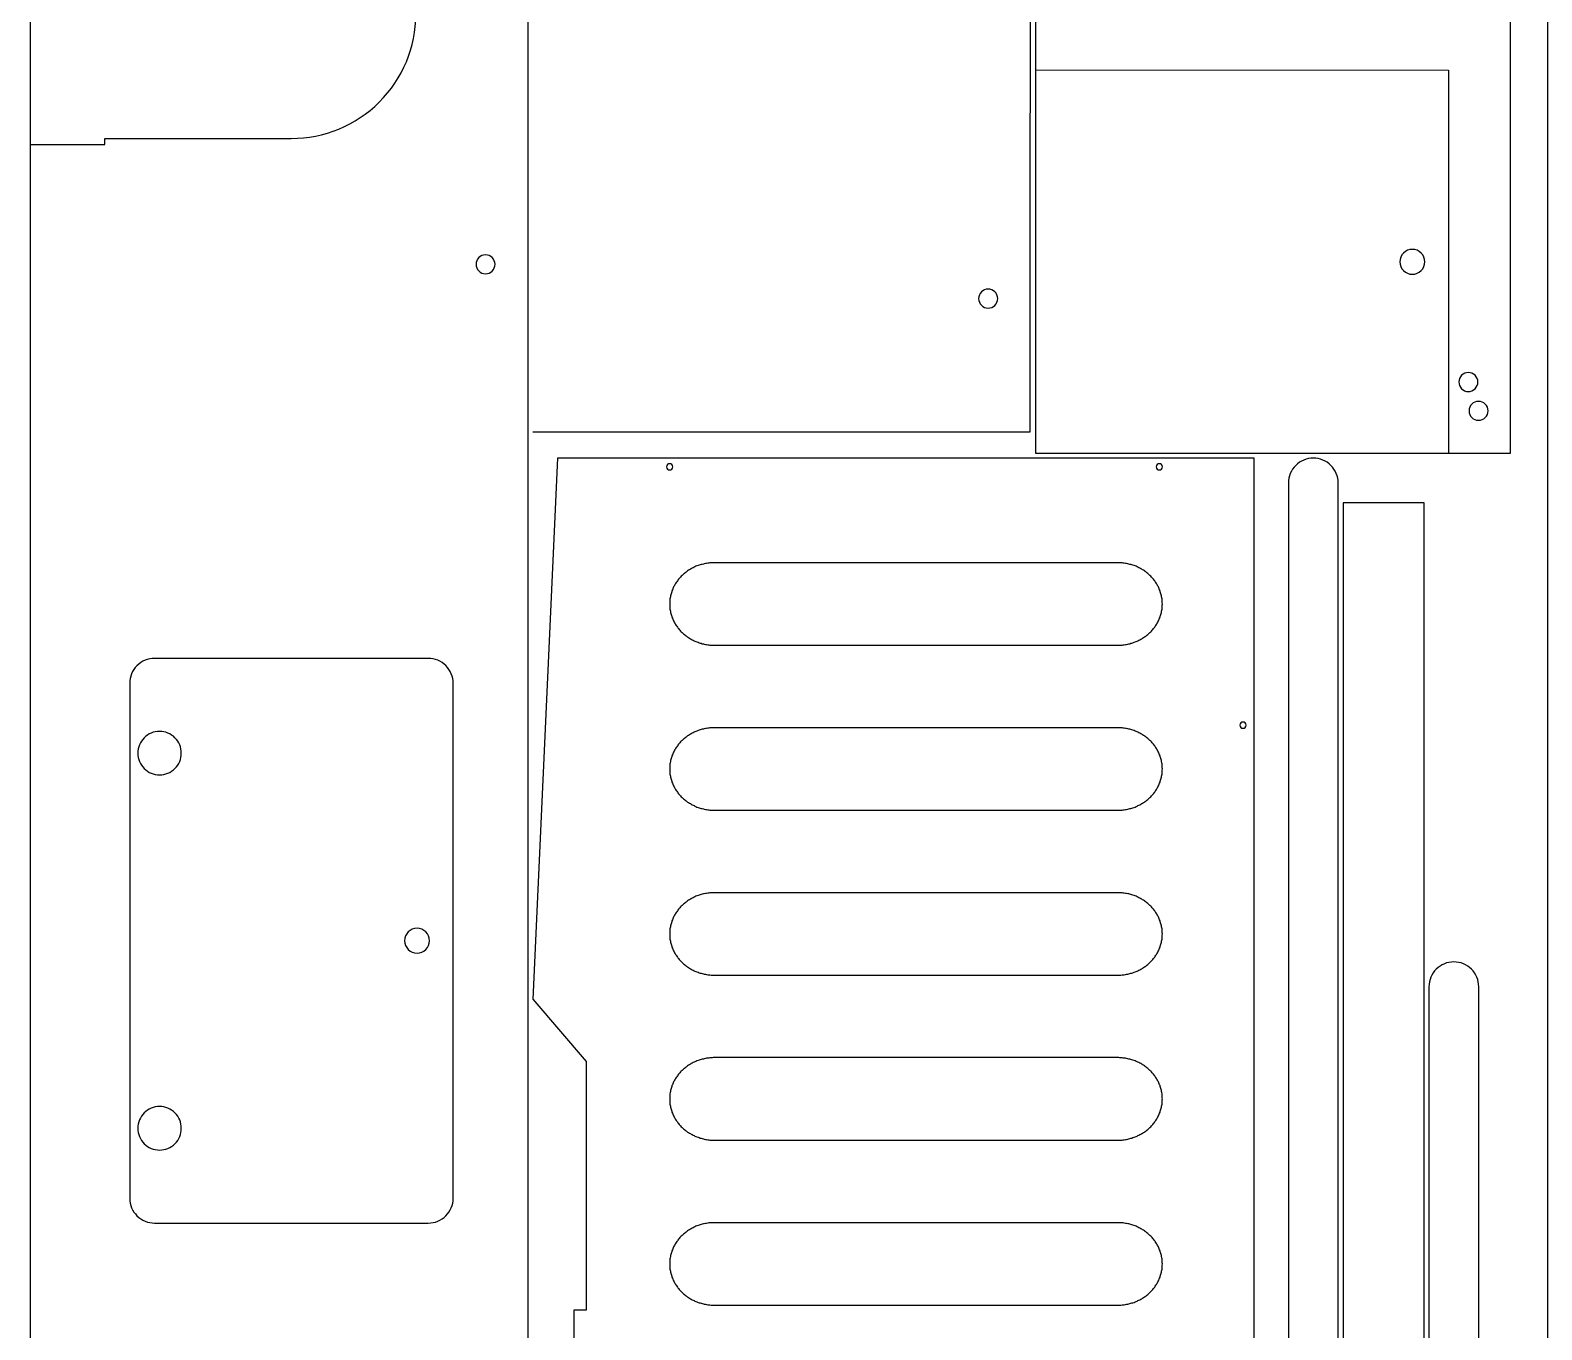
# Model space of a CAD drawing. Extents: x -841 to 6211, y -469 to 2808.
# Drawn here: x 2499 to 3714, y 464 to 1509 of the extents above; entities that cross this region are included whole.
import ezdxf

# ---------------------------------------------------------------- set-up
doc = ezdxf.new("R2010")
doc.units = 0
doc.layers.add('DEFAULT_LAYER', color=1, linetype='CONTINUOUS')
doc.layers.add('T5_LOGOLAYER_20', color=18, linetype='CONTINUOUS')

msp = doc.modelspace()

# ---------------------------------------------------------------- linework, layer by layer
at = {"layer": 'DEFAULT_LAYER'}
for points in [[(2902.8, 1186), (3302.6, 1186), (3302.7, 1699), (2902.7, 1699), (2902.7, 1592.7)], [(3306.7, 1477.1), (3638.7, 1477), (3638.7, 1169)]]:
    msp.add_lwpolyline(points, dxfattribs=at)
for points in [[(3306.7, 1169), (3688.7, 1169), (3688.7, 1679), (3306.7, 1679)], [(3012.8, 1047.7), (3012.8, 1046.9), (3012.8, 1046), (3012.9, 1045.2), (3012.9, 1044.3), (3013, 1043.5), (3013.2, 1042.7), (3013.3, 1041.9), (3013.5, 1041), (3013.7, 1040.2), (3013.9, 1039.4), (3014.1, 1038.6), (3014.4, 1037.9), (3014.6, 1037.1), (3014.9, 1036.3), (3015.3, 1035.6), (3015.6, 1034.8), (3015.9, 1034.1), (3016.3, 1033.3), (3016.7, 1032.6), (3017.1, 1031.9), (3017.5, 1031.2), (3018, 1030.5), (3018.4, 1029.8), (3018.9, 1029.2), (3019.4, 1028.5), (3019.9, 1027.9), (3020.4, 1027.3), (3021, 1026.6), (3021.5, 1026), (3022.1, 1025.4), (3022.7, 1024.8), (3023.3, 1024.3), (3023.9, 1023.7), (3024.6, 1023.2), (3025.2, 1022.6), (3025.9, 1022.1), (3026.5, 1021.6), (3027.2, 1021.2), (3027.9, 1020.7), (3028.6, 1020.2), (3029.4, 1019.8), (3030.1, 1019.4), (3030.8, 1019), (3031.6, 1018.6), (3032.4, 1018.2), (3033.1, 1017.8), (3033.9, 1017.5), (3034.7, 1017.2), (3035.6, 1016.9), (3036.4, 1016.6), (3037.2, 1016.3), (3038.1, 1016.1), (3038.9, 1015.8), (3039.8, 1015.6), (3040.6, 1015.4), (3041.5, 1015.2), (3042.4, 1015.1), (3043.3, 1014.9), (3044.2, 1014.8), (3045.1, 1014.7), (3046, 1014.7), (3046.9, 1014.6), (3047.8, 1014.6), (3048.8, 1014.6), (3372.8, 1014.6), (3373.7, 1014.6), (3374.6, 1014.6), (3375.5, 1014.7), (3376.4, 1014.7), (3377.3, 1014.8), (3378.2, 1014.9), (3379.1, 1015.1), (3380, 1015.2), (3380.9, 1015.4), (3381.8, 1015.6), (3382.6, 1015.8), (3383.5, 1016.1), (3384.3, 1016.3), (3385.1, 1016.6), (3386, 1016.9), (3386.8, 1017.2), (3387.6, 1017.5), (3388.4, 1017.8), (3389.1, 1018.2), (3389.9, 1018.6), (3390.7, 1019), (3391.4, 1019.4), (3392.2, 1019.8), (3392.9, 1020.2), (3393.6, 1020.7), (3394.3, 1021.2), (3395, 1021.6), (3395.7, 1022.1), (3396.3, 1022.6), (3397, 1023.2), (3397.6, 1023.7), (3398.2, 1024.3), (3398.8, 1024.8), (3399.4, 1025.4), (3400, 1026), (3400.5, 1026.6), (3401.1, 1027.3), (3401.6, 1027.9), (3402.1, 1028.5), (3402.6, 1029.2), (3403.1, 1029.8), (3403.5, 1030.5), (3404, 1031.2), (3404.4, 1031.9), (3404.8, 1032.6), (3405.2, 1033.3), (3405.6, 1034.1), (3405.9, 1034.8), (3406.3, 1035.6), (3406.6, 1036.3), (3406.9, 1037.1), (3407.1, 1037.9), (3407.4, 1038.6), (3407.6, 1039.4), (3407.8, 1040.2), (3408, 1041), (3408.2, 1041.9), (3408.3, 1042.7), (3408.5, 1043.5), (3408.6, 1044.3), (3408.7, 1045.2), (3408.7, 1046), (3408.7, 1046.9), (3408.8, 1047.7), (3408.7, 1048.6), (3408.7, 1049.4), (3408.7, 1050.3), (3408.6, 1051.1), (3408.5, 1051.9), (3408.3, 1052.8), (3408.2, 1053.6), (3408, 1054.4), (3407.8, 1055.2), (3407.6, 1056), (3407.4, 1056.8), (3407.1, 1057.6), (3406.9, 1058.4), (3406.6, 1059.1), (3406.3, 1059.9), (3405.9, 1060.6), (3405.6, 1061.4), (3405.2, 1062.1), (3404.8, 1062.8), (3404.4, 1063.5), (3404, 1064.2), (3403.5, 1064.9), (3403.1, 1065.6), (3402.6, 1066.3), (3402.1, 1066.9), (3401.6, 1067.6), (3401.1, 1068.2), (3400.5, 1068.8), (3400, 1069.4), (3399.4, 1070), (3398.8, 1070.6), (3398.2, 1071.2), (3397.6, 1071.7), (3397, 1072.3), (3396.3, 1072.8), (3395.7, 1073.3), (3395, 1073.8), (3394.3, 1074.3), (3393.6, 1074.8), (3392.9, 1075.2), (3392.2, 1075.7), (3391.4, 1076.1), (3390.7, 1076.5), (3389.9, 1076.9), (3389.1, 1077.3), (3388.4, 1077.6), (3387.6, 1078), (3386.8, 1078.3), (3386, 1078.6), (3385.1, 1078.9), (3384.3, 1079.1), (3383.5, 1079.4), (3382.6, 1079.6), (3381.8, 1079.8), (3380.9, 1080), (3380, 1080.2), (3379.1, 1080.4), (3378.2, 1080.5), (3377.3, 1080.6), (3376.4, 1080.7), (3375.5, 1080.8), (3374.6, 1080.8), (3373.7, 1080.9), (3372.8, 1080.9), (3048.8, 1080.9), (3047.8, 1080.9), (3046.9, 1080.8), (3046, 1080.8), (3045.1, 1080.7), (3044.2, 1080.6), (3043.3, 1080.5), (3042.4, 1080.4), (3041.5, 1080.2), (3040.6, 1080), (3039.8, 1079.8), (3038.9, 1079.6), (3038.1, 1079.4), (3037.2, 1079.1), (3036.4, 1078.9), (3035.6, 1078.6), (3034.7, 1078.3), (3033.9, 1078), (3033.1, 1077.6), (3032.4, 1077.3), (3031.6, 1076.9), (3030.8, 1076.5), (3030.1, 1076.1), (3029.4, 1075.7), (3028.6, 1075.2), (3027.9, 1074.8), (3027.2, 1074.3), (3026.5, 1073.8), (3025.9, 1073.3), (3025.2, 1072.8), (3024.6, 1072.3), (3023.9, 1071.7), (3023.3, 1071.2), (3022.7, 1070.6), (3022.1, 1070), (3021.5, 1069.4), (3021, 1068.8), (3020.4, 1068.2), (3019.9, 1067.6), (3019.4, 1066.9), (3018.9, 1066.3), (3018.4, 1065.6), (3018, 1064.9), (3017.5, 1064.2), (3017.1, 1063.5), (3016.7, 1062.8), (3016.3, 1062.1), (3015.9, 1061.4), (3015.6, 1060.6), (3015.3, 1059.9), (3014.9, 1059.1), (3014.6, 1058.4), (3014.4, 1057.6), (3014.1, 1056.8), (3013.9, 1056), (3013.7, 1055.2), (3013.5, 1054.4), (3013.3, 1053.6), (3013.2, 1052.8), (3013, 1051.9), (3012.9, 1051.1), (3012.9, 1050.3), (3012.8, 1049.4), (3012.8, 1048.6)], [(3012.8, 915.1), (3012.8, 914.2), (3012.8, 913.4), (3012.9, 912.5), (3012.9, 911.7), (3013, 910.9), (3013.2, 910), (3013.3, 909.2), (3013.5, 908.4), (3013.7, 907.6), (3013.9, 906.8), (3014.1, 906), (3014.4, 905.2), (3014.6, 904.5), (3014.9, 903.7), (3015.3, 902.9), (3015.6, 902.2), (3015.9, 901.4), (3016.3, 900.7), (3016.7, 900), (3017.1, 899.3), (3017.5, 898.6), (3018, 897.9), (3018.4, 897.2), (3018.9, 896.5), (3019.4, 895.9), (3019.9, 895.2), (3020.4, 894.6), (3021, 894), (3021.5, 893.4), (3022.1, 892.8), (3022.7, 892.2), (3023.3, 891.6), (3023.9, 891.1), (3024.6, 890.5), (3025.2, 890), (3025.9, 889.5), (3026.5, 889), (3027.2, 888.5), (3027.9, 888), (3028.6, 887.6), (3029.4, 887.2), (3030.1, 886.7), (3030.8, 886.3), (3031.6, 885.9), (3032.4, 885.6), (3033.1, 885.2), (3033.9, 884.9), (3034.7, 884.5), (3035.6, 884.2), (3036.4, 883.9), (3037.2, 883.7), (3038.1, 883.4), (3038.9, 883.2), (3039.8, 883), (3040.6, 882.8), (3041.5, 882.6), (3042.4, 882.4), (3043.3, 882.3), (3044.2, 882.2), (3045.1, 882.1), (3046, 882), (3046.9, 882), (3047.8, 881.9), (3048.8, 881.9), (3372.8, 881.9), (3373.7, 881.9), (3374.6, 882), (3375.5, 882), (3376.4, 882.1), (3377.3, 882.2), (3378.2, 882.3), (3379.1, 882.4), (3380, 882.6), (3380.9, 882.8), (3381.8, 883), (3382.6, 883.2), (3383.5, 883.4), (3384.3, 883.7), (3385.1, 883.9), (3386, 884.2), (3386.8, 884.5), (3387.6, 884.9), (3388.4, 885.2), (3389.1, 885.6), (3389.9, 885.9), (3390.7, 886.3), (3391.4, 886.7), (3392.2, 887.2), (3392.9, 887.6), (3393.6, 888), (3394.3, 888.5), (3395, 889), (3395.7, 889.5), (3396.3, 890), (3397, 890.5), (3397.6, 891.1), (3398.2, 891.6), (3398.8, 892.2), (3399.4, 892.8), (3400, 893.4), (3400.5, 894), (3401.1, 894.6), (3401.6, 895.2), (3402.1, 895.9), (3402.6, 896.5), (3403.1, 897.2), (3403.5, 897.9), (3404, 898.6), (3404.4, 899.3), (3404.8, 900), (3405.2, 900.7), (3405.6, 901.4), (3405.9, 902.2), (3406.3, 902.9), (3406.6, 903.7), (3406.9, 904.5), (3407.1, 905.2), (3407.4, 906), (3407.6, 906.8), (3407.8, 907.6), (3408, 908.4), (3408.2, 909.2), (3408.3, 910), (3408.5, 910.9), (3408.6, 911.7), (3408.7, 912.5), (3408.7, 913.4), (3408.7, 914.2), (3408.8, 915.1), (3408.7, 915.9), (3408.7, 916.8), (3408.7, 917.6), (3408.6, 918.5), (3408.5, 919.3), (3408.3, 920.1), (3408.2, 921), (3408, 921.8), (3407.8, 922.6), (3407.6, 923.4), (3407.4, 924.2), (3407.1, 924.9), (3406.9, 925.7), (3406.6, 926.5), (3406.3, 927.2), (3405.9, 928), (3405.6, 928.7), (3405.2, 929.5), (3404.8, 930.2), (3404.4, 930.9), (3404, 931.6), (3403.5, 932.3), (3403.1, 933), (3402.6, 933.6), (3402.1, 934.3), (3401.6, 934.9), (3401.1, 935.6), (3400.5, 936.2), (3400, 936.8), (3399.4, 937.4), (3398.8, 938), (3398.2, 938.5), (3397.6, 939.1), (3397, 939.6), (3396.3, 940.2), (3395.7, 940.7), (3395, 941.2), (3394.3, 941.7), (3393.6, 942.1), (3392.9, 942.6), (3392.2, 943), (3391.4, 943.4), (3390.7, 943.9), (3389.9, 944.2), (3389.1, 944.6), (3388.4, 945), (3387.6, 945.3), (3386.8, 945.6), (3386, 945.9), (3385.1, 946.2), (3384.3, 946.5), (3383.5, 946.8), (3382.6, 947), (3381.8, 947.2), (3380.9, 947.4), (3380, 947.6), (3379.1, 947.7), (3378.2, 947.9), (3377.3, 948), (3376.4, 948.1), (3375.5, 948.1), (3374.6, 948.2), (3373.7, 948.2), (3372.8, 948.2), (3048.8, 948.2), (3047.8, 948.2), (3046.9, 948.2), (3046, 948.1), (3045.1, 948.1), (3044.2, 948), (3043.3, 947.9), (3042.4, 947.7), (3041.5, 947.6), (3040.6, 947.4), (3039.8, 947.2), (3038.9, 947), (3038.1, 946.8), (3037.2, 946.5), (3036.4, 946.2), (3035.6, 945.9), (3034.7, 945.6), (3033.9, 945.3), (3033.1, 945), (3032.4, 944.6), (3031.6, 944.2), (3030.8, 943.9), (3030.1, 943.4), (3029.4, 943), (3028.6, 942.6), (3027.9, 942.1), (3027.2, 941.7), (3026.5, 941.2), (3025.9, 940.7), (3025.2, 940.2), (3024.6, 939.6), (3023.9, 939.1), (3023.3, 938.5), (3022.7, 938), (3022.1, 937.4), (3021.5, 936.8), (3021, 936.2), (3020.4, 935.6), (3019.9, 934.9), (3019.4, 934.3), (3018.9, 933.6), (3018.4, 933), (3018, 932.3), (3017.5, 931.6), (3017.1, 930.9), (3016.7, 930.2), (3016.3, 929.5), (3015.9, 928.7), (3015.6, 928), (3015.3, 927.2), (3014.9, 926.5), (3014.6, 925.7), (3014.4, 924.9), (3014.1, 924.2), (3013.9, 923.4), (3013.7, 922.6), (3013.5, 921.8), (3013.3, 921), (3013.2, 920.1), (3013, 919.3), (3012.9, 918.5), (3012.9, 917.6), (3012.8, 916.8), (3012.8, 915.9)], [(3012.8, 782.5), (3012.8, 781.6), (3012.8, 780.7), (3012.9, 779.9), (3012.9, 779.1), (3013, 778.2), (3013.2, 777.4), (3013.3, 776.6), (3013.5, 775.8), (3013.7, 775), (3013.9, 774.2), (3014.1, 773.4), (3014.4, 772.6), (3014.6, 771.8), (3014.9, 771.1), (3015.3, 770.3), (3015.6, 769.5), (3015.9, 768.8), (3016.3, 768.1), (3016.7, 767.4), (3017.1, 766.6), (3017.5, 765.9), (3018, 765.3), (3018.4, 764.6), (3018.9, 763.9), (3019.4, 763.3), (3019.9, 762.6), (3020.4, 762), (3021, 761.4), (3021.5, 760.8), (3022.1, 760.2), (3022.7, 759.6), (3023.3, 759), (3023.9, 758.5), (3024.6, 757.9), (3025.2, 757.4), (3025.9, 756.9), (3026.5, 756.4), (3027.2, 755.9), (3027.9, 755.4), (3028.6, 755), (3029.4, 754.5), (3030.1, 754.1), (3030.8, 753.7), (3031.6, 753.3), (3032.4, 752.9), (3033.1, 752.6), (3033.9, 752.2), (3034.7, 751.9), (3035.6, 751.6), (3036.4, 751.3), (3037.2, 751), (3038.1, 750.8), (3038.9, 750.6), (3039.8, 750.3), (3040.6, 750.1), (3041.5, 750), (3042.4, 749.8), (3043.3, 749.7), (3044.2, 749.6), (3045.1, 749.5), (3046, 749.4), (3046.9, 749.3), (3047.8, 749.3), (3048.8, 749.3), (3372.8, 749.3), (3373.7, 749.3), (3374.6, 749.3), (3375.5, 749.4), (3376.4, 749.5), (3377.3, 749.6), (3378.2, 749.7), (3379.1, 749.8), (3380, 750), (3380.9, 750.1), (3381.8, 750.3), (3382.6, 750.6), (3383.5, 750.8), (3384.3, 751), (3385.1, 751.3), (3386, 751.6), (3386.8, 751.9), (3387.6, 752.2), (3388.4, 752.6), (3389.1, 752.9), (3389.9, 753.3), (3390.7, 753.7), (3391.4, 754.1), (3392.2, 754.5), (3392.9, 755), (3393.6, 755.4), (3394.3, 755.9), (3395, 756.4), (3395.7, 756.9), (3396.3, 757.4), (3397, 757.9), (3397.6, 758.5), (3398.2, 759), (3398.8, 759.6), (3399.4, 760.2), (3400, 760.8), (3400.5, 761.4), (3401.1, 762), (3401.6, 762.6), (3402.1, 763.3), (3402.6, 763.9), (3403.1, 764.6), (3403.5, 765.3), (3404, 765.9), (3404.4, 766.6), (3404.8, 767.4), (3405.2, 768.1), (3405.6, 768.8), (3405.9, 769.5), (3406.3, 770.3), (3406.6, 771.1), (3406.9, 771.8), (3407.1, 772.6), (3407.4, 773.4), (3407.6, 774.2), (3407.8, 775), (3408, 775.8), (3408.2, 776.6), (3408.3, 777.4), (3408.5, 778.2), (3408.6, 779.1), (3408.7, 779.9), (3408.7, 780.7), (3408.7, 781.6), (3408.8, 782.5), (3408.7, 783.3), (3408.7, 784.2), (3408.7, 785), (3408.6, 785.8), (3408.5, 786.7), (3408.3, 787.5), (3408.2, 788.3), (3408, 789.1), (3407.8, 789.9), (3407.6, 790.7), (3407.4, 791.5), (3407.1, 792.3), (3406.9, 793.1), (3406.6, 793.9), (3406.3, 794.6), (3405.9, 795.4), (3405.6, 796.1), (3405.2, 796.8), (3404.8, 797.5), (3404.4, 798.3), (3404, 799), (3403.5, 799.6), (3403.1, 800.3), (3402.6, 801), (3402.1, 801.6), (3401.6, 802.3), (3401.1, 802.9), (3400.5, 803.5), (3400, 804.2), (3399.4, 804.7), (3398.8, 805.3), (3398.2, 805.9), (3397.6, 806.5), (3397, 807), (3396.3, 807.5), (3395.7, 808), (3395, 808.5), (3394.3, 809), (3393.6, 809.5), (3392.9, 809.9), (3392.2, 810.4), (3391.4, 810.8), (3390.7, 811.2), (3389.9, 811.6), (3389.1, 812), (3388.4, 812.3), (3387.6, 812.7), (3386.8, 813), (3386, 813.3), (3385.1, 813.6), (3384.3, 813.9), (3383.5, 814.1), (3382.6, 814.4), (3381.8, 814.6), (3380.9, 814.8), (3380, 814.9), (3379.1, 815.1), (3378.2, 815.2), (3377.3, 815.3), (3376.4, 815.4), (3375.5, 815.5), (3374.6, 815.6), (3373.7, 815.6), (3372.8, 815.6), (3048.8, 815.6), (3047.8, 815.6), (3046.9, 815.6), (3046, 815.5), (3045.1, 815.4), (3044.2, 815.3), (3043.3, 815.2), (3042.4, 815.1), (3041.5, 814.9), (3040.6, 814.8), (3039.8, 814.6), (3038.9, 814.4), (3038.1, 814.1), (3037.2, 813.9), (3036.4, 813.6), (3035.6, 813.3), (3034.7, 813), (3033.9, 812.7), (3033.1, 812.3), (3032.4, 812), (3031.6, 811.6), (3030.8, 811.2), (3030.1, 810.8), (3029.4, 810.4), (3028.6, 809.9), (3027.9, 809.5), (3027.2, 809), (3026.5, 808.5), (3025.9, 808), (3025.2, 807.5), (3024.6, 807), (3023.9, 806.5), (3023.3, 805.9), (3022.7, 805.3), (3022.1, 804.7), (3021.5, 804.2), (3021, 803.5), (3020.4, 802.9), (3019.9, 802.3), (3019.4, 801.6), (3018.9, 801), (3018.4, 800.3), (3018, 799.6), (3017.5, 799), (3017.1, 798.3), (3016.7, 797.5), (3016.3, 796.8), (3015.9, 796.1), (3015.6, 795.4), (3015.3, 794.6), (3014.9, 793.9), (3014.6, 793.1), (3014.4, 792.3), (3014.1, 791.5), (3013.9, 790.7), (3013.7, 789.9), (3013.5, 789.1), (3013.3, 788.3), (3013.2, 787.5), (3013, 786.7), (3012.9, 785.8), (3012.9, 785), (3012.8, 784.2), (3012.8, 783.3)], [(3012.8, 649.8), (3012.8, 649), (3012.8, 648.1), (3012.9, 647.3), (3012.9, 646.4), (3013, 645.6), (3013.2, 644.8), (3013.3, 643.9), (3013.5, 643.1), (3013.7, 642.3), (3013.9, 641.5), (3014.1, 640.7), (3014.4, 640), (3014.6, 639.2), (3014.9, 638.4), (3015.3, 637.7), (3015.6, 636.9), (3015.9, 636.2), (3016.3, 635.4), (3016.7, 634.7), (3017.1, 634), (3017.5, 633.3), (3018, 632.6), (3018.4, 631.9), (3018.9, 631.3), (3019.4, 630.6), (3019.9, 630), (3020.4, 629.3), (3021, 628.7), (3021.5, 628.1), (3022.1, 627.5), (3022.7, 626.9), (3023.3, 626.4), (3023.9, 625.8), (3024.6, 625.3), (3025.2, 624.7), (3025.9, 624.2), (3026.5, 623.7), (3027.2, 623.2), (3027.9, 622.8), (3028.6, 622.3), (3029.4, 621.9), (3030.1, 621.5), (3030.8, 621.1), (3031.6, 620.7), (3032.4, 620.3), (3033.1, 619.9), (3033.9, 619.6), (3034.7, 619.3), (3035.6, 619), (3036.4, 618.7), (3037.2, 618.4), (3038.1, 618.2), (3038.9, 617.9), (3039.8, 617.7), (3040.6, 617.5), (3041.5, 617.3), (3042.4, 617.2), (3043.3, 617), (3044.2, 616.9), (3045.1, 616.8), (3046, 616.8), (3046.9, 616.7), (3047.8, 616.7), (3048.8, 616.7), (3372.8, 616.7), (3373.7, 616.7), (3374.6, 616.7), (3375.5, 616.8), (3376.4, 616.8), (3377.3, 616.9), (3378.2, 617), (3379.1, 617.2), (3380, 617.3), (3380.9, 617.5), (3381.8, 617.7), (3382.6, 617.9), (3383.5, 618.2), (3384.3, 618.4), (3385.1, 618.7), (3386, 619), (3386.8, 619.3), (3387.6, 619.6), (3388.4, 619.9), (3389.1, 620.3), (3389.9, 620.7), (3390.7, 621.1), (3391.4, 621.5), (3392.2, 621.9), (3392.9, 622.3), (3393.6, 622.8), (3394.3, 623.2), (3395, 623.7), (3395.7, 624.2), (3396.3, 624.7), (3397, 625.3), (3397.6, 625.8), (3398.2, 626.4), (3398.8, 626.9), (3399.4, 627.5), (3400, 628.1), (3400.5, 628.7), (3401.1, 629.3), (3401.6, 630), (3402.1, 630.6), (3402.6, 631.3), (3403.1, 631.9), (3403.5, 632.6), (3404, 633.3), (3404.4, 634), (3404.8, 634.7), (3405.2, 635.4), (3405.6, 636.2), (3405.9, 636.9), (3406.3, 637.7), (3406.6, 638.4), (3406.9, 639.2), (3407.1, 640), (3407.4, 640.7), (3407.6, 641.5), (3407.8, 642.3), (3408, 643.1), (3408.2, 643.9), (3408.3, 644.8), (3408.5, 645.6), (3408.6, 646.4), (3408.7, 647.3), (3408.7, 648.1), (3408.7, 649), (3408.8, 649.8), (3408.7, 650.7), (3408.7, 651.5), (3408.7, 652.4), (3408.6, 653.2), (3408.5, 654), (3408.3, 654.9), (3408.2, 655.7), (3408, 656.5), (3407.8, 657.3), (3407.6, 658.1), (3407.4, 658.9), (3407.1, 659.7), (3406.9, 660.5), (3406.6, 661.2), (3406.3, 662), (3405.9, 662.7), (3405.6, 663.5), (3405.2, 664.2), (3404.8, 664.9), (3404.4, 665.6), (3404, 666.3), (3403.5, 667), (3403.1, 667.7), (3402.6, 668.4), (3402.1, 669), (3401.6, 669.7), (3401.1, 670.3), (3400.5, 670.9), (3400, 671.5), (3399.4, 672.1), (3398.8, 672.7), (3398.2, 673.3), (3397.6, 673.8), (3397, 674.4), (3396.3, 674.9), (3395.7, 675.4), (3395, 675.9), (3394.3, 676.4), (3393.6, 676.9), (3392.9, 677.3), (3392.2, 677.8), (3391.4, 678.2), (3390.7, 678.6), (3389.9, 679), (3389.1, 679.3), (3388.4, 679.7), (3387.6, 680), (3386.8, 680.4), (3386, 680.7), (3385.1, 681), (3384.3, 681.2), (3383.5, 681.5), (3382.6, 681.7), (3381.8, 681.9), (3380.9, 682.1), (3380, 682.3), (3379.1, 682.5), (3378.2, 682.6), (3377.3, 682.7), (3376.4, 682.8), (3375.5, 682.9), (3374.6, 682.9), (3373.7, 683), (3372.8, 683), (3048.8, 683), (3047.8, 683), (3046.9, 682.9), (3046, 682.9), (3045.1, 682.8), (3044.2, 682.7), (3043.3, 682.6), (3042.4, 682.5), (3041.5, 682.3), (3040.6, 682.1), (3039.8, 681.9), (3038.9, 681.7), (3038.1, 681.5), (3037.2, 681.2), (3036.4, 681), (3035.6, 680.7), (3034.7, 680.4), (3033.9, 680), (3033.1, 679.7), (3032.4, 679.3), (3031.6, 679), (3030.8, 678.6), (3030.1, 678.2), (3029.4, 677.8), (3028.6, 677.3), (3027.9, 676.9), (3027.2, 676.4), (3026.5, 675.9), (3025.9, 675.4), (3025.2, 674.9), (3024.6, 674.4), (3023.9, 673.8), (3023.3, 673.3), (3022.7, 672.7), (3022.1, 672.1), (3021.5, 671.5), (3021, 670.9), (3020.4, 670.3), (3019.9, 669.7), (3019.4, 669), (3018.9, 668.4), (3018.4, 667.7), (3018, 667), (3017.5, 666.3), (3017.1, 665.6), (3016.7, 664.9), (3016.3, 664.2), (3015.9, 663.5), (3015.6, 662.7), (3015.3, 662), (3014.9, 661.2), (3014.6, 660.5), (3014.4, 659.7), (3014.1, 658.9), (3013.9, 658.1), (3013.7, 657.3), (3013.5, 656.5), (3013.3, 655.7), (3013.2, 654.9), (3013, 654), (3012.9, 653.2), (3012.9, 652.4), (3012.8, 651.5), (3012.8, 650.7)], [(3012.8, 517.2), (3012.8, 516.3), (3012.8, 515.5), (3012.9, 514.6), (3012.9, 513.8), (3013, 513), (3013.2, 512.1), (3013.3, 511.3), (3013.5, 510.5), (3013.7, 509.7), (3013.9, 508.9), (3014.1, 508.1), (3014.4, 507.3), (3014.6, 506.5), (3014.9, 505.8), (3015.3, 505), (3015.6, 504.3), (3015.9, 503.5), (3016.3, 502.8), (3016.7, 502.1), (3017.1, 501.4), (3017.5, 500.7), (3018, 500), (3018.4, 499.3), (3018.9, 498.6), (3019.4, 498), (3019.9, 497.3), (3020.4, 496.7), (3021, 496.1), (3021.5, 495.5), (3022.1, 494.9), (3022.7, 494.3), (3023.3, 493.7), (3023.9, 493.2), (3024.6, 492.6), (3025.2, 492.1), (3025.9, 491.6), (3026.5, 491.1), (3027.2, 490.6), (3027.9, 490.1), (3028.6, 489.7), (3029.4, 489.2), (3030.1, 488.8), (3030.8, 488.4), (3031.6, 488), (3032.4, 487.7), (3033.1, 487.3), (3033.9, 487), (3034.7, 486.6), (3035.6, 486.3), (3036.4, 486), (3037.2, 485.8), (3038.1, 485.5), (3038.9, 485.3), (3039.8, 485.1), (3040.6, 484.9), (3041.5, 484.7), (3042.4, 484.5), (3043.3, 484.4), (3044.2, 484.3), (3045.1, 484.2), (3046, 484.1), (3046.9, 484.1), (3047.8, 484), (3048.8, 484), (3372.8, 484), (3373.7, 484), (3374.6, 484.1), (3375.5, 484.1), (3376.4, 484.2), (3377.3, 484.3), (3378.2, 484.4), (3379.1, 484.5), (3380, 484.7), (3380.9, 484.9), (3381.8, 485.1), (3382.6, 485.3), (3383.5, 485.5), (3384.3, 485.8), (3385.1, 486), (3386, 486.3), (3386.8, 486.6), (3387.6, 487), (3388.4, 487.3), (3389.1, 487.7), (3389.9, 488), (3390.7, 488.4), (3391.4, 488.8), (3392.2, 489.2), (3392.9, 489.7), (3393.6, 490.1), (3394.3, 490.6), (3395, 491.1), (3395.7, 491.6), (3396.3, 492.1), (3397, 492.6), (3397.6, 493.2), (3398.2, 493.7), (3398.8, 494.3), (3399.4, 494.9), (3400, 495.5), (3400.5, 496.1), (3401.1, 496.7), (3401.6, 497.3), (3402.1, 498), (3402.6, 498.6), (3403.1, 499.3), (3403.5, 500), (3404, 500.7), (3404.4, 501.4), (3404.8, 502.1), (3405.2, 502.8), (3405.6, 503.5), (3405.9, 504.3), (3406.3, 505), (3406.6, 505.8), (3406.9, 506.5), (3407.1, 507.3), (3407.4, 508.1), (3407.6, 508.9), (3407.8, 509.7), (3408, 510.5), (3408.2, 511.3), (3408.3, 512.1), (3408.5, 513), (3408.6, 513.8), (3408.7, 514.6), (3408.7, 515.5), (3408.7, 516.3), (3408.8, 517.2), (3408.7, 518), (3408.7, 518.9), (3408.7, 519.7), (3408.6, 520.6), (3408.5, 521.4), (3408.3, 522.2), (3408.2, 523.1), (3408, 523.9), (3407.8, 524.7), (3407.6, 525.5), (3407.4, 526.3), (3407.1, 527), (3406.9, 527.8), (3406.6, 528.6), (3406.3, 529.3), (3405.9, 530.1), (3405.6, 530.8), (3405.2, 531.6), (3404.8, 532.3), (3404.4, 533), (3404, 533.7), (3403.5, 534.4), (3403.1, 535.1), (3402.6, 535.7), (3402.1, 536.4), (3401.6, 537), (3401.1, 537.7), (3400.5, 538.3), (3400, 538.9), (3399.4, 539.5), (3398.8, 540.1), (3398.2, 540.6), (3397.6, 541.2), (3397, 541.7), (3396.3, 542.3), (3395.7, 542.8), (3395, 543.3), (3394.3, 543.8), (3393.6, 544.2), (3392.9, 544.7), (3392.2, 545.1), (3391.4, 545.5), (3390.7, 545.9), (3389.9, 546.3), (3389.1, 546.7), (3388.4, 547.1), (3387.6, 547.4), (3386.8, 547.7), (3386, 548), (3385.1, 548.3), (3384.3, 548.6), (3383.5, 548.9), (3382.6, 549.1), (3381.8, 549.3), (3380.9, 549.5), (3380, 549.7), (3379.1, 549.8), (3378.2, 550), (3377.3, 550.1), (3376.4, 550.2), (3375.5, 550.2), (3374.6, 550.3), (3373.7, 550.3), (3372.8, 550.3), (3048.8, 550.3), (3047.8, 550.3), (3046.9, 550.3), (3046, 550.2), (3045.1, 550.2), (3044.2, 550.1), (3043.3, 550), (3042.4, 549.8), (3041.5, 549.7), (3040.6, 549.5), (3039.8, 549.3), (3038.9, 549.1), (3038.1, 548.9), (3037.2, 548.6), (3036.4, 548.3), (3035.6, 548), (3034.7, 547.7), (3033.9, 547.4), (3033.1, 547.1), (3032.4, 546.7), (3031.6, 546.3), (3030.8, 545.9), (3030.1, 545.5), (3029.4, 545.1), (3028.6, 544.7), (3027.9, 544.2), (3027.2, 543.8), (3026.5, 543.3), (3025.9, 542.8), (3025.2, 542.3), (3024.6, 541.7), (3023.9, 541.2), (3023.3, 540.6), (3022.7, 540.1), (3022.1, 539.5), (3021.5, 538.9), (3021, 538.3), (3020.4, 537.7), (3019.9, 537), (3019.4, 536.4), (3018.9, 535.7), (3018.4, 535.1), (3018, 534.4), (3017.5, 533.7), (3017.1, 533), (3016.7, 532.3), (3016.3, 531.6), (3015.9, 530.8), (3015.6, 530.1), (3015.3, 529.3), (3014.9, 528.6), (3014.6, 527.8), (3014.4, 527), (3014.1, 526.3), (3013.9, 525.5), (3013.7, 524.7), (3013.5, 523.9), (3013.3, 523.1), (3013.2, 522.2), (3013, 521.4), (3012.9, 520.6), (3012.9, 519.7), (3012.8, 518.9), (3012.8, 518)]]:
    msp.add_lwpolyline(points, close=True, dxfattribs=at)
for points in [[(2864.7, 1328.4, 0.414214), (2857.1, 1320.8, 0.414214), (2864.7, 1313.2, 0.414214), (2872.4, 1320.8, 0.414214)], [(3609.7, 1332.8, 0.414214), (3599.7, 1322.8, 0.414214), (3609.7, 1312.8, 0.414214), (3619.7, 1322.8, 0.414214)], [(3268.7, 1300.9, 0.414214), (3261.1, 1293.2, 0.414214), (3268.7, 1285.6, 0.414214), (3276.4, 1293.2, 0.414214)], [(3654.7, 1233.8, 0.414214), (3647.1, 1226.2, 0.414214), (3654.7, 1218.5, 0.414214), (3662.4, 1226.2, 0.414214)], [(3662.9, 1210.6, 0.414214), (3655.3, 1203, 0.414214), (3662.9, 1195.4, 0.414214), (3670.6, 1203, 0.414214)], [(3012.8, 1160.5, 0.414214), (3010.3, 1158, 0.414214), (3012.8, 1155.5, 0.414214), (3015.3, 1158, 0.414214)], [(3406.4, 1160.5, 0.414214), (3403.9, 1158, 0.414214), (3406.4, 1155.5, 0.414214), (3408.9, 1158, 0.414214)], [(2578.7, 983.9), (2578.7, 570, 0.414214), (2598.7, 550), (2818.7, 550, 0.414214), (2838.7, 570), (2838.7, 984, 0.414214), (2818.7, 1004), (2598.7, 1004, 0.415239)], [(3473.6, 952.8, 0.414214), (3471.1, 950.3, 0.414214), (3473.6, 947.8, 0.414214), (3476.1, 950.3, 0.414214)], [(2602.7, 945.3, 0.414214), (2585.2, 927.8, 0.414214), (2602.7, 910.3, 0.414214), (2620.2, 927.8, 0.414214)], [(2809.7, 787, 0.414214), (2799.7, 777, 0.414214), (2809.7, 767, 0.414214), (2819.7, 777, 0.414214)], [(2602.7, 643.7, 0.414214), (2585.2, 626.2, 0.414214), (2602.7, 608.7, 0.414214), (2620.2, 626.2, 0.414214)]]:
    msp.add_lwpolyline(points, format="xyb", close=True, dxfattribs=at)
at = {"layer": 'T5_LOGOLAYER_20'}
for points in [[(2498.7, 0), (3718.7, 0), (3718.7, 2440), (2498.7, 2440)], [(3554.1, 0), (3619.1, 0), (3619.1, 1129), (3554.1, 1129)]]:
    msp.add_lwpolyline(points, close=True, dxfattribs=at)
msp.add_lwpolyline([(2498.7, 1417), (2558.7, 1417), (2558.7, 1422), (2708.5, 1422, 0.414828), (2808.7, 1522), (2808.7, 1580), (2848.7, 1580), (2848.7, 1595), (2853.7, 1600), (2898.7, 1600), (2898.7, 0), (2853.7, 0), (2848.7, 5), (2848.7, 20), (2808.7, 20), (2808.7, 77.6, 0.415348), (2708.7, 178), (2558.7, 178), (2558.7, 183), (2498.7, 183)], format="xyb", dxfattribs=at)
msp.add_lwpolyline([(3482.7, 0), (3482.7, 1165), (2922.7, 1165), (2902.7, 730), (2945.7, 679.8), (2945.7, 480), (2935.7, 480), (2935.7, 0)], dxfattribs=at)
for points in [[(3510.1, 20, 0.414214), (3530.1, 0, 0.414214), (3550.1, 20), (3550.1, 1145, 0.414214), (3530.1, 1165, 0.414214), (3510.1, 1145)], [(3623.1, 20, 0.414214), (3643.1, 0, 0.414214), (3663.1, 20), (3663.1, 740, 0.414214), (3643.1, 760, 0.414214), (3623.1, 740)]]:
    msp.add_lwpolyline(points, format="xyb", close=True, dxfattribs=at)

doc.saveas('drawing.dxf')
